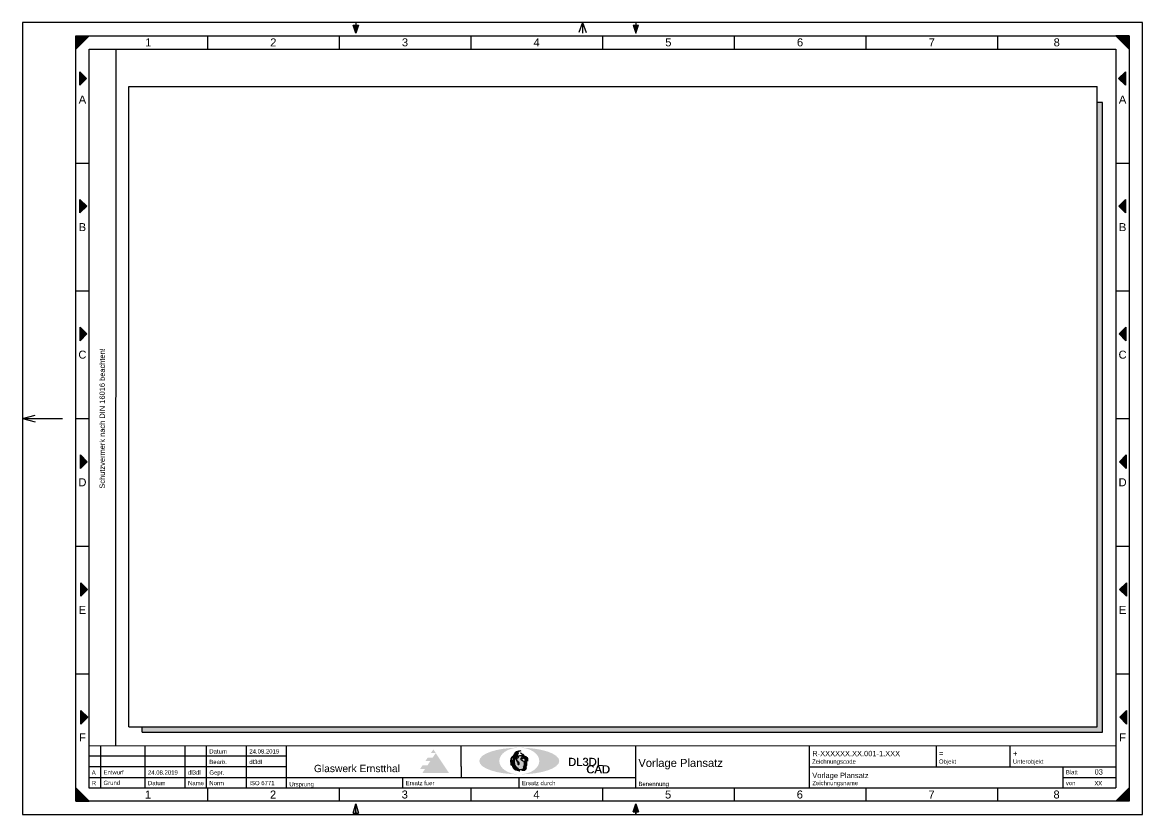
# Model space of a CAD drawing. Header units: millimetres. Extents: x 0 to 1320, y 0 to 297.
# Drawn here: x 900 to 1320, y 0 to 297 of the extents above; entities that cross this region are included whole.
import ezdxf

# ---------------------------------------------------------------- set-up
doc = ezdxf.new("R2010")
doc.units = ezdxf.units.MM
doc.layers.get('0').update_dxf_attribs({"lineweight": 25, "true_color": 0xffffff})
for name, color, linetype, true_color in [('Blattrand', 2, 'Continuous', 0xffff00), ('Dreiecke', 1, 'Continuous', 0xff0000), ('Faltung Lochung', 5, 'Continuous', 0x0000ff), ('Logo', 5, 'Continuous', 0x0000ff), ('Logo GWE1', 78, 'Continuous', 0x132600), ('Logo Text', 1, 'Continuous', 0xff0000), ('Logo_a', 1, 'Continuous', 0xff0000), ('Logo_b', 30, 'Continuous', 0xff7f00), ('Logo_c', 18, 'Continuous', 0x260000), ('pfoenix', 98, 'Continuous', 0x002600), ('PK Text Vorgabe', 1, 'Continuous', 0xff0000), ('Plankopf_elt', 5, 'Continuous', 0x0000ff), ('Rahmen Doppelt', 5, 'Continuous', 0x0000ff), ('Rahmen Raster', 5, 'Continuous', 0x0000ff), ('Rahmen Raster Text', 5, 'Continuous', 0x0000ff), ('Schutzvermerk', 5, 'Continuous', 0x0000ff), ('Zeichnung Raster', 30, 'Continuous', 0xff7f00), ('Zeichnung_Form', 30, 'Continuous', 0xff7f00)]:
    doc.layers.add(name, color=color, linetype=linetype, true_color=true_color)
doc.layers.add('PK Text ausgefuellt', color=98, linetype='Continuous', lineweight=25, true_color=0x002600)
doc.styles.add('textstyle0', font='')
doc.styles.add('textstyle10', font='')
doc.styles.add('textstyle12', font='')
doc.styles.add('textstyle14', font='')
doc.styles.add('textstyle16', font='')
doc.styles.add('textstyle176', font='')
doc.styles.add('textstyle177', font='')
doc.styles.add('textstyle179', font='')
doc.styles.add('textstyle18', font='')
doc.styles.add('textstyle182', font='')
doc.styles.add('textstyle184', font='')
doc.styles.add('textstyle185', font='')
doc.styles.add('textstyle187', font='')
doc.styles.add('textstyle189', font='')
doc.styles.add('textstyle19', font='')
doc.styles.add('textstyle190', font='')
doc.styles.add('textstyle192', font='')
doc.styles.add('textstyle195', font='')
doc.styles.add('textstyle197', font='')
doc.styles.add('textstyle199', font='')
doc.styles.add('textstyle2', font='')
doc.styles.add('textstyle201', font='')
doc.styles.add('textstyle203', font='')
doc.styles.add('textstyle205', font='')
doc.styles.add('textstyle207', font='')
doc.styles.add('textstyle209', font='')
doc.styles.add('textstyle21', font='')
doc.styles.add('textstyle211', font='')
doc.styles.add('textstyle213', font='')
doc.styles.add('textstyle215', font='')
doc.styles.add('textstyle217', font='')
doc.styles.add('textstyle219', font='')
doc.styles.add('textstyle221', font='')
doc.styles.add('textstyle223', font='')
doc.styles.add('textstyle225', font='')
doc.styles.add('textstyle227', font='')
doc.styles.add('textstyle229', font='')
doc.styles.add('textstyle23', font='')
doc.styles.add('textstyle230', font='')
doc.styles.add('textstyle232', font='')
doc.styles.add('textstyle235', font='')
doc.styles.add('textstyle237', font='')
doc.styles.add('textstyle239', font='')
doc.styles.add('textstyle241', font='')
doc.styles.add('textstyle243', font='')
doc.styles.add('textstyle245', font='')
doc.styles.add('textstyle247', font='')
doc.styles.add('textstyle249', font='')
doc.styles.add('textstyle25', font='')
doc.styles.add('textstyle27', font='')
doc.styles.add('textstyle29', font='')
doc.styles.add('textstyle31', font='')
doc.styles.add('textstyle33', font='')
doc.styles.add('textstyle35', font='')
doc.styles.add('textstyle37', font='')
doc.styles.add('textstyle39', font='')
doc.styles.add('textstyle4', font='')
doc.styles.add('textstyle41', font='')
doc.styles.add('textstyle43', font='')
doc.styles.add('textstyle45', font='')
doc.styles.add('textstyle47', font='')
doc.styles.add('textstyle49', font='')
doc.styles.add('textstyle51', font='')
doc.styles.add('textstyle53', font='')
doc.styles.add('textstyle6', font='')
doc.styles.add('textstyle8', font='')
doc.styles.get('textstyle0').set_extended_font_data('Liberation Sans')
doc.styles.get('textstyle10').set_extended_font_data('Liberation Sans')
doc.styles.get('textstyle12').set_extended_font_data('Liberation Sans')
doc.styles.get('textstyle14').set_extended_font_data('Liberation Sans')
doc.styles.get('textstyle16').set_extended_font_data('Liberation Sans')
doc.styles.get('textstyle176').set_extended_font_data('LiberationSans-Regular.ttf')
doc.styles.get('textstyle177').set_extended_font_data('LiberationSans-Regular.ttf')
doc.styles.get('textstyle179').set_extended_font_data('LiberationSans-Regular.ttf')
doc.styles.get('textstyle18').set_extended_font_data('Liberation Sans')
doc.styles.get('textstyle182').set_extended_font_data('LiberationSans-Regular.ttf')
doc.styles.get('textstyle184').set_extended_font_data('Liberation Sans')
doc.styles.get('textstyle185').set_extended_font_data('LiberationSans-Regular.ttf')
doc.styles.get('textstyle187').set_extended_font_data('LiberationSans-Regular.ttf')
doc.styles.get('textstyle189').set_extended_font_data('LiberationSans-Regular.ttf')
doc.styles.get('textstyle19').set_extended_font_data('Liberation Sans')
doc.styles.get('textstyle190').set_extended_font_data('Liberation Sans')
doc.styles.get('textstyle192').set_extended_font_data('Liberation Sans')
doc.styles.get('textstyle195').set_extended_font_data('Liberation Sans')
doc.styles.get('textstyle197').set_extended_font_data('LiberationSans-Regular.ttf')
doc.styles.get('textstyle199').set_extended_font_data('LiberationSans-Regular.ttf')
doc.styles.get('textstyle2').set_extended_font_data('Liberation Sans')
doc.styles.get('textstyle201').set_extended_font_data('LiberationSans-Regular.ttf')
doc.styles.get('textstyle203').set_extended_font_data('Liberation Sans')
doc.styles.get('textstyle205').set_extended_font_data('Liberation Sans')
doc.styles.get('textstyle207').set_extended_font_data('Liberation Sans')
doc.styles.get('textstyle209').set_extended_font_data('Liberation Sans')
doc.styles.get('textstyle21').set_extended_font_data('Liberation Sans')
doc.styles.get('textstyle211').set_extended_font_data('Liberation Sans')
doc.styles.get('textstyle213').set_extended_font_data('Liberation Sans')
doc.styles.get('textstyle215').set_extended_font_data('Liberation Sans')
doc.styles.get('textstyle217').set_extended_font_data('Liberation Sans')
doc.styles.get('textstyle219').set_extended_font_data('Liberation Sans')
doc.styles.get('textstyle221').set_extended_font_data('Liberation Sans')
doc.styles.get('textstyle223').set_extended_font_data('Liberation Sans')
doc.styles.get('textstyle225').set_extended_font_data('Liberation Sans')
doc.styles.get('textstyle227').set_extended_font_data('Liberation Sans')
doc.styles.get('textstyle229').set_extended_font_data('Liberation Sans')
doc.styles.get('textstyle23').set_extended_font_data('Liberation Sans')
doc.styles.get('textstyle230').set_extended_font_data('Liberation Sans')
doc.styles.get('textstyle232').set_extended_font_data('Liberation Sans')
doc.styles.get('textstyle235').set_extended_font_data('Liberation Sans')
doc.styles.get('textstyle237').set_extended_font_data('Liberation Sans')
doc.styles.get('textstyle239').set_extended_font_data('Liberation Sans')
doc.styles.get('textstyle241').set_extended_font_data('Liberation Sans')
doc.styles.get('textstyle243').set_extended_font_data('Liberation Sans')
doc.styles.get('textstyle245').set_extended_font_data('Liberation Sans')
doc.styles.get('textstyle247').set_extended_font_data('Liberation Sans')
doc.styles.get('textstyle249').set_extended_font_data('Liberation Sans')
doc.styles.get('textstyle25').set_extended_font_data('Liberation Sans')
doc.styles.get('textstyle27').set_extended_font_data('Liberation Sans')
doc.styles.get('textstyle29').set_extended_font_data('Liberation Sans')
doc.styles.get('textstyle31').set_extended_font_data('Liberation Sans')
doc.styles.get('textstyle33').set_extended_font_data('Liberation Sans')
doc.styles.get('textstyle35').set_extended_font_data('Liberation Sans')
doc.styles.get('textstyle37').set_extended_font_data('Liberation Sans')
doc.styles.get('textstyle39').set_extended_font_data('Liberation Sans')
doc.styles.get('textstyle4').set_extended_font_data('Liberation Sans')
doc.styles.get('textstyle41').set_extended_font_data('Liberation Sans')
doc.styles.get('textstyle43').set_extended_font_data('Liberation Sans')
doc.styles.get('textstyle45').set_extended_font_data('Liberation Sans')
doc.styles.get('textstyle47').set_extended_font_data('Liberation Sans')
doc.styles.get('textstyle49').set_extended_font_data('Liberation Sans')
doc.styles.get('textstyle51').set_extended_font_data('LiberationSans-Regular.ttf')
doc.styles.get('textstyle53').set_extended_font_data('Liberation Sans')
doc.styles.get('textstyle6').set_extended_font_data('Liberation Sans')
doc.styles.get('textstyle8').set_extended_font_data('Liberation Sans')

msp = doc.modelspace()

# ---------------------------------------------------------------- hatches: boundary and pattern name
at = {"layer": 'Dreiecke'}
for points in [[(921.47, 273.47), (924, 276), (921.47, 278.53)], [(1313.53, 278.53), (1311, 276), (1313.53, 273.47)], [(921.56, 225.56), (924.1, 228.1), (921.56, 230.63)], [(1313.63, 230.63), (1311.1, 228.1), (1313.63, 225.56)], [(921.66, 177.66), (924.19, 180.2), (921.66, 182.73)], [(1313.73, 182.73), (1311.19, 180.2), (1313.73, 177.66)], [(921.76, 129.76), (924.29, 132.3), (921.76, 134.83)], [(1313.82, 134.83), (1311.29, 132.3), (1313.82, 129.76)], [(921.85, 81.86), (924.39, 84.39), (921.85, 86.93)], [(1313.92, 86.93), (1311.39, 84.39), (1313.92, 81.86)], [(921.95, 33.96), (924.48, 36.49), (921.95, 39.03)], [(1314.02, 39.03), (1311.48, 36.49), (1314.02, 33.96)]]:
    msp.add_hatch(color=256, dxfattribs=at).paths.add_polyline_path(points)
at = {"layer": 'Faltung Lochung'}
for points in [[(1026, 296), (1025, 293), (1024, 296)], [(1129, 296), (1130, 293), (1131, 296)], [(1129, 1), (1130, 4), (1131, 1)]]:
    msp.add_hatch(color=256, dxfattribs=at).paths.add_polyline_path(points)
h = msp.add_hatch(color=256, dxfattribs=at)
h.paths.add_polyline_path([(1024, 0.5), (1025, 4), (1026, 0.5)])
h.paths.add_polyline_path([(1129, 1), (1130, 4), (1131, 1)])
at = {"layer": 'Logo GWE1', "linetype": 'Continuous', "lineweight": 25, "ltscale": 0.5, "true_color": 0x004c13}
msp.add_hatch(color=106, dxfattribs=at).paths.add_polyline_path([(1054.08, 24.43), (1053.16, 23.09), (1054.97, 23.09), (1053.84, 21.4), (1052.01, 21.4), (1051.14, 20.13), (1052.99, 20.13), (1051.9, 18.49), (1050.02, 18.49), (1049.15, 17.13), (1050.99, 17.13), (1049.96, 15.58), (1059.95, 15.58)])
at = {"layer": 'Logo_a'}
h = msp.add_hatch(color=256, dxfattribs=at)
edge = h.paths.add_edge_path()
edge.add_ellipse((1086.3, 20.09), major_axis=(12.5, 0), ratio=0.4, start_angle=0, end_angle=360)
edge = h.paths.add_edge_path()
edge.add_ellipse((1086.3, 20.09), major_axis=(10, 0), ratio=0.5, start_angle=0, end_angle=360)
at = {"layer": 'Logo_b'}
h = msp.add_hatch(color=256, dxfattribs=at)
edge = h.paths.add_edge_path()
edge.add_ellipse((1086.3, 20.09), major_axis=(10, 0), ratio=0.5, start_angle=0, end_angle=360)
edge = h.paths.add_edge_path()
edge.add_ellipse((1086.3, 20.09), major_axis=(7.5, 0), ratio=0.666667, start_angle=0, end_angle=360)
at = {"layer": 'Logo_c'}
h = msp.add_hatch(color=256, dxfattribs=at)
edge = h.paths.add_edge_path()
edge.add_ellipse((1086.3, 20.09), major_axis=(12.5, 0), ratio=0.4, start_angle=0, end_angle=360)
edge = h.paths.add_edge_path()
edge.add_ellipse((1086.3, 20.09), major_axis=(15, 0), ratio=0.333333, start_angle=0, end_angle=360)
at = {"layer": 'pfoenix'}
h = msp.add_hatch(color=256, dxfattribs=at)
edge = h.paths.add_edge_path()
edge.add_spline(control_points=[(1083.82, 21.9), (1082.49, 20.64), (1083.14, 18.52), (1083.43, 18.37)], knot_values=[0, 0, 0, 0, 1, 1, 1, 1], degree=3, periodic=0)
edge.add_spline(control_points=[(1083.43, 18.37), (1083.34, 18.45), (1082.69, 20.57), (1083.82, 21.9)], knot_values=[0, 0, 0, 0, 1, 1, 1, 1], degree=3, periodic=0)
h = msp.add_hatch(color=256, dxfattribs=at)
edge = h.paths.add_edge_path()
edge.add_spline(control_points=[(1085.63, 19.61), (1085.96, 19.4), (1085.73, 19.01), (1085.73, 19.01), (1085.73, 19.01), (1085.81, 18.81), (1086.33, 18.8), (1086.25, 19.29), (1086.15, 19.61), (1085.72, 20.04), (1085.38, 20.33), (1085.25, 20.72), (1085.51, 21.12), (1085.92, 21.39), (1086, 21.5), (1085.94, 21.64), (1085.7, 21.63), (1085.49, 21.58), (1085.31, 21.67), (1085.35, 21.97), (1085.63, 22.1), (1085.63, 22.12), (1085.63, 22.1), (1085.56, 21.98), (1085.44, 21.89), (1085.54, 21.8), (1085.86, 21.89), (1086.23, 22.09), (1086.9, 22.23), (1087.15, 22.2), (1087.18, 22.14), (1087.21, 21.92), (1087.13, 21.75), (1087.46, 21.78), (1087.69, 21.68), (1087.88, 21.48), (1087.84, 21.17), (1087.62, 20.89), (1087.53, 20.82), (1087.53, 20.82), (1087.5, 20.98), (1087.45, 21.16), (1087.25, 21.2), (1086.98, 21.15), (1086.86, 20.89), (1086.87, 20.56), (1087.11, 20.46), (1087.6, 20.29), (1087.84, 19.99)], knot_values=[0, 0, 0, 0, 1, 2, 3, 4, 5, 6, 7, 8, 9, 10, 11, 12, 13, 14, 15, 16, 17, 18, 19, 20, 21, 22, 23, 24, 25, 26, 27, 28, 29, 30, 31, 32, 33, 34, 35, 36, 37, 38, 39, 40, 41, 42, 43, 44, 45, 46, 46, 46, 46], degree=3, periodic=0)
edge.add_spline(control_points=[(1087.84, 19.99), (1088.06, 19.6), (1088.22, 19.06), (1088.13, 18.53), (1087.94, 18.06), (1087.77, 17.77), (1087.77, 17.77), (1088.34, 18.11), (1088.49, 18.69), (1088.48, 19.14), (1088.43, 19.27), (1088.6, 18.97), (1088.62, 18.44), (1088.51, 18.1), (1088.05, 17.25), (1087.56, 16.93), (1087.02, 16.78), (1086.37, 16.78), (1085.95, 16.98), (1085.95, 16.98), (1085.95, 16.98)], knot_values=[0, 0, 0, 0, 1, 2, 3, 4, 5, 6, 7, 8, 9, 10, 11, 12, 13, 14, 15, 16, 17, 18, 18, 18, 18], degree=3, periodic=0)
edge.add_spline(control_points=[(1085.95, 16.98), (1085.95, 16.98), (1085.9, 16.95), (1082.69, 20.64), (1086.02, 23.3)], knot_values=[0, 0, 0, 0, 1, 2, 2, 2, 2], degree=3, periodic=0)
edge.add_spline(control_points=[(1086.02, 23.3), (1084.56, 21.4), (1085.63, 19.61), (1085.63, 19.61), (1085.63, 19.61), (1085.63, 19.61), (1085.63, 19.61)], knot_values=[0, 0, 0, 0, 1, 2, 3, 4, 4, 4, 4], degree=3, periodic=0)
h = msp.add_hatch(color=256, dxfattribs=at)
edge = h.paths.add_edge_path()
edge.add_spline(control_points=[(1085.53, 23.35), (1083.88, 20.14), (1085.42, 16.81), (1085.41, 16.79), (1085.41, 16.79), (1083.03, 20.19), (1085.53, 23.35), (1085.53, 23.35), (1085.53, 23.35)], knot_values=[0, 0, 0, 0, 1, 2, 3, 4, 5, 6, 6, 6, 6], degree=3, periodic=0)
h = msp.add_hatch(color=256, dxfattribs=at)
edge = h.paths.add_edge_path()
edge.add_spline(control_points=[(1086.87, 23.95), (1084.67, 23.42), (1083.85, 21.3), (1083.85, 21.3)], knot_values=[0, 0, 0, 0, 1, 1, 1, 1], degree=3, periodic=0)
edge.add_spline(control_points=[(1083.85, 21.3), (1083.88, 21.46), (1084.18, 23.94), (1086.87, 23.95)], knot_values=[0, 0, 0, 0, 1, 1, 1, 1], degree=3, periodic=0)
h = msp.add_hatch(color=256, dxfattribs=at)
edge = h.paths.add_edge_path()
edge.add_spline(control_points=[(1088.34, 20.8), (1088.38, 20.53), (1088.41, 20.32), (1088.44, 19.98), (1088.44, 19.73), (1088.44, 19.73), (1088.44, 19.73), (1088.56, 20.08), (1088.56, 20.5), (1088.47, 21.24), (1088.24, 21.91), (1088.03, 22.25), (1087.47, 22.71), (1086.72, 23.04), (1086.72, 23.04), (1086.72, 23.04)], knot_values=[0, 0, 0, 0, 1, 2, 3, 4, 5, 6, 7, 8, 9, 10, 11, 12, 13, 13, 13, 13], degree=3, periodic=0)
edge.add_spline(control_points=[(1086.72, 23.04), (1087.17, 22.81), (1087.43, 22.55), (1087.7, 22.21), (1087.97, 21.85), (1088.22, 21.28), (1088.34, 20.8)], knot_values=[0, 0, 0, 0, 1, 2, 3, 4, 4, 4, 4], degree=3, periodic=0)
h = msp.add_hatch(color=256, dxfattribs=at)
edge = h.paths.add_edge_path()
edge.add_spline(control_points=[(1089.05, 19.01), (1089.03, 18.59), (1088.9, 18.03), (1088.72, 17.71), (1088.33, 17.34), (1088.1, 17.12), (1088.1, 17.12), (1088.26, 17.41), (1088.48, 17.76), (1088.61, 18.11), (1088.62, 18.44), (1088.47, 19.2)], knot_values=[0, 0, 0, 0, 1, 2, 3, 4, 5, 6, 7, 8, 9, 9, 9, 9], degree=3, periodic=0)
edge.add_spline(control_points=[(1088.47, 19.2), (1088.68, 19.31), (1088.72, 19.54), (1088.75, 20.24), (1088.71, 20.87), (1088.69, 21.21), (1088.47, 21.88), (1088.34, 21.97), (1088.72, 21.49), (1088.84, 21.16), (1088.97, 20.69), (1089.04, 20.23), (1089.07, 19.6), (1089.05, 19.01)], knot_values=[0, 0, 0, 0, 1, 2, 3, 4, 5, 6, 7, 8, 9, 10, 11, 11, 11, 11], degree=3, periodic=0)
h = msp.add_hatch(color=256, dxfattribs=at)
edge = h.paths.add_edge_path()
edge.add_spline(control_points=[(1089.35, 19.97), (1089.34, 20.41), (1089.28, 20.7), (1089.21, 21.03), (1089.08, 21.3), (1088.78, 21.72), (1088.78, 21.72), (1088.78, 21.72)], knot_values=[0, 0, 0, 0, 1, 2, 3, 4, 5, 5, 5, 5], degree=3, periodic=0)
edge.add_spline(control_points=[(1088.78, 21.72), (1089.48, 21.38), (1089.35, 19.97), (1089.35, 19.97), (1089.35, 19.97)], knot_values=[0, 0, 0, 0, 1, 2, 2, 2, 2], degree=3, periodic=0)
h = msp.add_hatch(color=256, dxfattribs=at)
edge = h.paths.add_edge_path()
edge.add_spline(control_points=[(1083.67, 20.57), (1083.75, 17.43), (1086.48, 16.35), (1086.48, 16.35), (1086.48, 16.35), (1083.41, 17.11), (1083.69, 20.53), (1083.69, 20.53), (1083.67, 20.57)], knot_values=[0, 0, 0, 0, 1, 2, 3, 4, 5, 6, 6, 6, 6], degree=3, periodic=0)
h = msp.add_hatch(color=256, dxfattribs=at)
edge = h.paths.add_edge_path()
edge.add_spline(control_points=[(1087.35, 16.64), (1087.65, 16.52), (1088.14, 16.51), (1088.41, 16.59), (1088.66, 16.86), (1088.81, 17.24), (1088.83, 17.52), (1088.86, 17.64), (1088.86, 17.64), (1088.86, 17.64), (1088.76, 17.39), (1088.68, 17.31), (1088.48, 17.06), (1088.27, 16.92), (1088.07, 16.83), (1087.76, 16.73), (1087.46, 16.71), (1087.35, 16.71), (1087.24, 16.72), (1087.24, 16.71), (1087.24, 16.71), (1087.3, 16.66), (1087.35, 16.64), (1087.35, 16.64), (1087.35, 16.64)], knot_values=[0, 0, 0, 0, 1, 2, 3, 4, 5, 6, 7, 8, 9, 10, 11, 12, 13, 14, 15, 16, 17, 18, 19, 20, 21, 22, 22, 22, 22], degree=3, periodic=0)
at = {"layer": 'Rahmen Raster Text'}
for points in [[(920, 292), (920, 287), (925, 292)], [(1315, 292), (1310, 292), (1315, 287)], [(920, 5), (925, 5), (920, 10)], [(920, 5), (925, 5), (920, 10)], [(1315, 5), (1315, 10), (1310, 5)], [(1315, 5), (1315, 10), (1310, 5)]]:
    msp.add_hatch(color=256, dxfattribs=at).paths.add_polyline_path(points)
at = {"layer": 'Zeichnung_Form', "linetype": 'BYBLOCK'}
h = msp.add_hatch(color=256, dxfattribs=at)
edge = h.paths.add_edge_path()
h.paths.add_polyline_path([(1304.92, 30.96), (1305, 267), (1303, 267), (1302.92, 32.96), (944.92, 32.96), (944.92, 30.96)])

# ---------------------------------------------------------------- linework, layer by layer
at = {"layer": 'Blattrand'}
for p, q in [((1320, 297), (900, 297)), ((900, 297), (900, 0)), ((1320, 0), (1320, 297)), ((900, 0), (1320, 0))]:
    msp.add_line(p, q, dxfattribs=at)
at = {"layer": 'Dreiecke'}
for p, q in [((921.47, 273.47), (921.47, 278.53)), ((924, 276), (921.47, 278.53)), ((1313.53, 278.53), (1311, 276)), ((1313.53, 278.53), (1313.53, 273.47)), ((921.47, 273.47), (924, 276)), ((1311, 276), (1313.53, 273.47)), ((921.56, 225.56), (921.56, 230.63)), ((924.1, 228.1), (921.56, 230.63)), ((921.56, 225.56), (924.1, 228.1)), ((1313.63, 230.63), (1311.1, 228.1)), ((1311.1, 228.1), (1313.63, 225.56)), ((1313.63, 230.63), (1313.63, 225.56)), ((921.66, 177.66), (921.66, 182.73)), ((924.19, 180.2), (921.66, 182.73)), ((1313.73, 182.73), (1311.19, 180.2)), ((1313.73, 182.73), (1313.73, 177.66)), ((921.66, 177.66), (924.19, 180.2)), ((1311.19, 180.2), (1313.73, 177.66)), ((921.76, 129.76), (921.76, 134.83)), ((924.29, 132.3), (921.76, 134.83)), ((1313.82, 134.83), (1311.29, 132.3)), ((1313.82, 134.83), (1313.82, 129.76)), ((921.76, 129.76), (924.29, 132.3)), ((1311.29, 132.3), (1313.82, 129.76)), ((921.85, 81.86), (921.85, 86.93)), ((924.39, 84.39), (921.85, 86.93)), ((921.85, 81.86), (924.39, 84.39)), ((1313.92, 86.93), (1311.39, 84.39)), ((1311.39, 84.39), (1313.92, 81.86)), ((1313.92, 86.93), (1313.92, 81.86)), ((921.95, 33.96), (921.95, 39.03)), ((924.48, 36.49), (921.95, 39.03)), ((1314.02, 39.03), (1311.48, 36.49)), ((1314.02, 39.03), (1314.02, 33.96)), ((921.95, 33.96), (924.48, 36.49)), ((1311.48, 36.49), (1314.02, 33.96))]:
    msp.add_line(p, q, dxfattribs=at)
at = {"layer": 'Faltung Lochung'}
for p, q in [((1024, 296), (1026, 296)), ((1025, 293), (1024, 296)), ((1025, 297), (1025, 293)), ((1025, 297), (1025, 296)), ((1026, 296), (1025, 293)), ((1110, 297), (1108.63, 293.24)), ((1110, 297), (1110, 293)), ((1110, 297), (1111.37, 293.24)), ((1129, 296), (1131, 296)), ((1129, 296), (1130, 293)), ((1130, 297), (1130, 293)), ((1130, 297), (1130, 296)), ((1130, 293), (1131, 296)), ((900, 148.5), (904.83, 149.79)), ((900, 148.5), (915, 148.5)), ((900, 148.5), (904.83, 147.21)), ((1024, 0.5), (1025, 4)), ((1024, 0.5), (1026, 0.5)), ((1025, 0), (1025, 4)), ((1025, 4), (1026, 0.5)), ((1025, 1), (1025, 0)), ((1129, 1), (1130, 4)), ((1129, 1), (1131, 1)), ((1130, 0), (1130, 4)), ((1130, 4), (1131, 1)), ((1130, 1), (1130, 0))]:
    msp.add_line(p, q, dxfattribs=at)
at = {"layer": 'pfoenix'}
for points in [[(1083.82, 21.9), (1082.49, 20.64), (1083.14, 18.52), (1083.43, 18.37)], [(1086.02, 23.3), (1082.69, 20.64), (1085.9, 16.95), (1085.95, 16.98), (1085.95, 16.98)], [(1083.82, 21.9), (1082.69, 20.57), (1083.34, 18.45), (1083.43, 18.37)], [(1085.53, 23.35), (1083.88, 20.14), (1085.42, 16.81), (1085.41, 16.79), (1085.41, 16.79), (1083.03, 20.19), (1085.53, 23.35), (1085.53, 23.35), (1085.53, 23.35)], [(1086.87, 23.95), (1084.18, 23.94), (1083.88, 21.46), (1083.85, 21.3)], [(1086.87, 23.95), (1084.67, 23.42), (1083.85, 21.3), (1083.85, 21.3)], [(1086.02, 23.3), (1084.56, 21.4), (1085.63, 19.61), (1085.63, 19.61), (1085.63, 19.61), (1085.63, 19.61), (1085.63, 19.61)], [(1085.63, 19.61), (1085.96, 19.4), (1085.73, 19.01), (1085.73, 19.01), (1085.73, 19.01), (1085.81, 18.81), (1086.33, 18.8), (1086.25, 19.29), (1086.15, 19.61), (1085.72, 20.04), (1085.38, 20.33), (1085.25, 20.72), (1085.51, 21.12), (1085.92, 21.39), (1086, 21.5), (1085.94, 21.64), (1085.7, 21.63), (1085.49, 21.58), (1085.31, 21.67), (1085.35, 21.97), (1085.63, 22.1), (1085.63, 22.12), (1085.63, 22.1), (1085.56, 21.98), (1085.44, 21.89), (1085.54, 21.8), (1085.86, 21.89), (1086.23, 22.09), (1086.9, 22.23), (1087.15, 22.2), (1087.18, 22.14), (1087.21, 21.92), (1087.13, 21.75), (1087.46, 21.78), (1087.69, 21.68), (1087.88, 21.48), (1087.84, 21.17), (1087.62, 20.89), (1087.53, 20.82), (1087.53, 20.82), (1087.5, 20.98), (1087.45, 21.16), (1087.25, 21.2), (1086.98, 21.15), (1086.86, 20.89), (1086.87, 20.56), (1087.11, 20.46), (1087.6, 20.29), (1087.84, 19.99)], [(1086.72, 23.04), (1087.17, 22.81), (1087.43, 22.55), (1087.7, 22.21), (1087.97, 21.85), (1088.22, 21.28), (1088.34, 20.8)], [(1088.34, 20.8), (1088.38, 20.53), (1088.41, 20.32), (1088.44, 19.98), (1088.44, 19.73), (1088.44, 19.73), (1088.44, 19.73), (1088.56, 20.08), (1088.56, 20.5), (1088.47, 21.24), (1088.24, 21.91), (1088.03, 22.25), (1087.47, 22.71), (1086.72, 23.04), (1086.72, 23.04), (1086.72, 23.04)], [(1088.47, 19.2), (1088.68, 19.31), (1088.72, 19.54), (1088.75, 20.24), (1088.71, 20.87), (1088.69, 21.21), (1088.47, 21.88), (1088.34, 21.97), (1088.72, 21.49), (1088.84, 21.16), (1088.97, 20.69), (1089.04, 20.23), (1089.07, 19.6), (1089.05, 19.01)], [(1088.78, 21.72), (1089.48, 21.38), (1089.35, 19.97), (1089.35, 19.97), (1089.35, 19.97)], [(1089.35, 19.97), (1089.34, 20.41), (1089.28, 20.7), (1089.21, 21.03), (1089.08, 21.3), (1088.78, 21.72), (1088.78, 21.72), (1088.78, 21.72)], [(1083.67, 20.57), (1083.75, 17.43), (1086.48, 16.35), (1086.48, 16.35), (1086.48, 16.35), (1083.41, 17.11), (1083.69, 20.53), (1083.69, 20.53), (1083.67, 20.57)], [(1087.84, 19.99), (1088.06, 19.6), (1088.22, 19.06), (1088.13, 18.53), (1087.94, 18.06), (1087.77, 17.77), (1087.77, 17.77), (1088.34, 18.11), (1088.49, 18.69), (1088.48, 19.14), (1088.43, 19.27), (1088.6, 18.97), (1088.62, 18.44), (1088.51, 18.1), (1088.05, 17.25), (1087.56, 16.93), (1087.02, 16.78), (1086.37, 16.78), (1085.95, 16.98), (1085.95, 16.98), (1085.95, 16.98)], [(1087.35, 16.64), (1087.65, 16.52), (1088.14, 16.51), (1088.41, 16.59), (1088.66, 16.86), (1088.81, 17.24), (1088.83, 17.52), (1088.86, 17.64), (1088.86, 17.64), (1088.86, 17.64), (1088.76, 17.39), (1088.68, 17.31), (1088.48, 17.06), (1088.27, 16.92), (1088.07, 16.83), (1087.76, 16.73), (1087.46, 16.71), (1087.35, 16.71), (1087.24, 16.72), (1087.24, 16.71), (1087.24, 16.71), (1087.3, 16.66), (1087.35, 16.64), (1087.35, 16.64), (1087.35, 16.64)], [(1089.05, 19.01), (1089.03, 18.59), (1088.9, 18.03), (1088.72, 17.71), (1088.33, 17.34), (1088.1, 17.12), (1088.1, 17.12), (1088.26, 17.41), (1088.48, 17.76), (1088.61, 18.11), (1088.62, 18.44), (1088.47, 19.2)]]:
    msp.add_open_spline(points, degree=3, dxfattribs=at)
at = {"layer": 'Plankopf_elt'}
for p, q in [((925, 21.96), (925, 25.96)), ((925, 25.96), (1310, 25.84)), ((929.4, 22.07), (929.4, 25.91)), ((946.08, 22), (946.08, 25.84)), ((961.08, 22), (961.08, 25.84)), ((969.08, 22), (969.08, 25.84)), ((984.08, 22), (984.08, 25.84)), ((999.08, 22), (999.08, 25.84)), ((1064.53, 22), (1064.53, 25.84)), ((1129.95, 21.88), (1129.95, 25.84)), ((1195.16, 21.88), (1195.16, 25.84)), ((1242.68, 17.92), (1242.68, 25.84)), ((1270.4, 17.92), (1270.4, 25.84)), ((1310, 25.84), (1310, 10)), ((925, 22), (999.08, 22)), ((925, 17.96), (925, 21.96)), ((929.4, 18.07), (929.4, 22.07)), ((946.08, 18), (946.08, 22)), ((961.08, 18), (961.08, 22)), ((969.08, 18), (969.08, 22)), ((984.08, 18), (984.08, 22)), ((999.08, 18), (999.08, 22)), ((1064.53, 18), (1064.53, 22)), ((1129.95, 17.92), (1129.95, 21.88)), ((1195.16, 17.92), (1195.16, 21.88)), ((925, 18), (999.08, 18)), ((925, 13.96), (925, 17.96)), ((929.4, 14.07), (929.4, 18.07)), ((946.08, 14), (946.08, 18)), ((961.08, 14), (961.08, 18)), ((969.08, 14), (969.08, 18)), ((984.08, 14), (984.08, 18)), ((999.08, 14), (999.08, 18)), ((1064.53, 18), (1064.53, 14)), ((1129.95, 13.96), (1129.95, 17.92)), ((1195.16, 13.96), (1195.16, 17.92)), ((1195.16, 17.92), (1310, 17.92)), ((1290.2, 13.96), (1290.2, 17.92)), ((925, 9.96), (925, 13.96)), ((925, 13.96), (1129.95, 13.96)), ((929.4, 10.07), (929.4, 14.07)), ((946.08, 10), (946.08, 14)), ((961.08, 10), (961.08, 14)), ((969.08, 10), (969.08, 14)), ((984.08, 10), (984.08, 14)), ((999.08, 10), (999.08, 14)), ((1042.68, 10), (1042.68, 14)), ((1086.31, 10), (1086.31, 13.96)), ((1129.95, 10), (1129.95, 13.96)), ((1195.16, 10), (1195.16, 13.96)), ((1290.2, 10), (1290.2, 13.96)), ((1290.2, 13.96), (1310, 13.96)), ((925, 10), (927.5, 10)), ((925, 10), (946.08, 10)), ((946.08, 10), (961.08, 10)), ((961.08, 10), (969.08, 10)), ((969.08, 10), (984.08, 10)), ((984.08, 10), (999.08, 10)), ((999.05, 10), (1042.68, 10)), ((1042.68, 10), (1086.31, 10)), ((1086.31, 10), (1129.95, 10)), ((1129.95, 10), (1195.16, 10)), ((1195.16, 10), (1290.2, 10)), ((1290.2, 10), (1310, 10))]:
    msp.add_line(p, q, dxfattribs=at)
at = {"layer": 'Rahmen Doppelt'}
for p, q in [((920, 292), (1315, 292)), ((920, 5), (920, 292)), ((1315, 292), (1315, 5)), ((925, 287), (1310, 287)), ((925, 25.96), (925, 287)), ((1310, 287), (1310, 25.84)), ((1315, 5), (920, 5))]:
    msp.add_line(p, q, dxfattribs=at)
at = {"layer": 'Rahmen Raster'}
for p, q in [((969.38, 292), (969.38, 287)), ((1018.75, 292), (1018.75, 287)), ((1068.12, 292), (1068.12, 287)), ((1117.5, 292), (1117.5, 287)), ((1166.88, 292), (1166.88, 287)), ((1216.25, 292), (1216.25, 287)), ((1265.62, 292), (1265.62, 287)), ((920, 244.17), (925, 244.17)), ((1310, 244.17), (1315, 244.17)), ((920, 196.33), (925, 196.33)), ((1310, 196.33), (1315, 196.33)), ((920, 148.5), (925, 148.5)), ((1310, 148.5), (1315, 148.5)), ((920, 100.67), (925, 100.67)), ((1310, 100.67), (1315, 100.67)), ((920, 52.83), (925, 52.83)), ((1310, 52.83), (1315, 52.83)), ((969.38, 10), (969.38, 5)), ((1018.75, 10), (1018.75, 5)), ((1068.12, 10), (1068.12, 5)), ((1117.5, 10), (1117.5, 5)), ((1166.88, 10), (1166.88, 5)), ((1216.25, 10), (1216.25, 5)), ((1265.62, 10), (1265.62, 5))]:
    msp.add_line(p, q, dxfattribs=at)
at = {"layer": 'Rahmen Raster Text'}
for p, q in [((920, 292), (920, 287)), ((920, 292), (925, 292)), ((925, 292), (920, 287)), ((1315, 292), (1310, 292)), ((1315, 287), (1310, 292)), ((1315, 292), (1315, 287)), ((920, 5), (920, 10)), ((920, 5), (920, 10)), ((920, 10), (925, 5)), ((920, 10), (925, 5)), ((1310, 5), (1315, 10)), ((1310, 5), (1315, 10)), ((1315, 5), (1315, 10)), ((1315, 5), (1315, 10)), ((920, 5), (925, 5)), ((920, 5), (925, 5)), ((1315, 5), (1310, 5)), ((1315, 5), (1310, 5))]:
    msp.add_line(p, q, dxfattribs=at)
at = {"layer": 'Schutzvermerk'}
msp.add_line((935, 287), (934.92, 25.96), dxfattribs=at)
at = {"layer": 'Zeichnung Raster', "linetype": 'BYBLOCK'}
msp.add_line((934.92, 25.96), (934.92, 25.96), dxfattribs=at)
at = {"layer": 'Zeichnung_Form', "linetype": 'BYBLOCK'}
for p, q in [((939.92, 265.46), (939.92, 272.96)), ((939.92, 272.96), (1302.92, 272.96)), ((1303, 267), (1302.92, 272.96)), ((939.92, 257.96), (939.92, 265.46)), ((1302.92, 32.96), (1303, 267)), ((1305, 267), (1303, 267)), ((1304.92, 30.96), (1305, 267)), ((939.92, 250.46), (939.92, 257.96)), ((939.92, 242.96), (939.92, 250.46)), ((939.92, 235.46), (939.92, 242.96)), ((939.92, 227.96), (939.92, 235.46)), ((939.92, 220.46), (939.92, 227.96)), ((939.92, 212.96), (939.92, 220.46)), ((939.92, 205.46), (939.92, 212.96)), ((939.92, 197.96), (939.92, 205.46)), ((939.92, 190.46), (939.92, 197.96)), ((939.92, 182.96), (939.92, 190.46)), ((939.92, 175.46), (939.92, 182.96)), ((939.92, 167.96), (939.92, 175.46)), ((939.92, 160.46), (939.92, 167.96)), ((939.92, 152.96), (939.92, 160.46)), ((939.92, 145.46), (939.92, 152.96)), ((939.92, 137.96), (939.92, 145.46)), ((939.92, 130.46), (939.92, 137.96)), ((939.92, 122.96), (939.92, 130.46)), ((939.92, 115.46), (939.92, 122.96)), ((939.92, 107.96), (939.92, 115.46)), ((939.92, 100.46), (939.92, 107.96)), ((939.92, 92.96), (939.92, 100.46)), ((939.92, 85.46), (939.92, 92.96)), ((939.92, 77.96), (939.92, 85.46)), ((939.92, 70.46), (939.92, 77.96)), ((939.92, 62.96), (939.92, 70.46)), ((939.92, 55.46), (939.92, 62.96)), ((939.92, 47.96), (939.92, 55.46)), ((939.92, 40.46), (939.92, 47.96)), ((939.92, 32.96), (939.92, 40.46)), ((939.92, 32.96), (944.92, 32.96)), ((944.92, 30.96), (944.92, 32.96)), ((944.92, 32.96), (1302.92, 32.96)), ((944.92, 30.96), (1304.92, 30.96))]:
    msp.add_line(p, q, dxfattribs=at)

# ---------------------------------------------------------------- texts
at = {"color": 106, "linetype": 'Continuous', "lineweight": 25, "ltscale": 0.5, "true_color": 0x004c13, "insert": (1009.3, 18.67), "char_height": 2.75, "width": 34.1413, "attachment_point": 1, "style": 'textstyle184'}
msp.add_mtext('{Glaswerk Ernstthal}', dxfattribs=at)
at = {"layer": 'Logo', "linetype": 'BYBLOCK'}
for s, style, p in [('DL3DL', 'textstyle179', (1104.68, 18.22)), ('CAD', 'textstyle185', (1111.54, 15.45))]:
    msp.add_text(s, height=3, dxfattribs=dict(at, style=style)).set_placement(p)
at = {"layer": 'Logo Text', "linetype": 'BYBLOCK'}
for s, style, p in [('DL3DL', 'textstyle182', (1104.58, 18.29)), ('CAD', 'textstyle177', (1111.39, 15.49))]:
    msp.add_text(s, height=3, dxfattribs=dict(at, style=style)).set_placement(p)
at = {"layer": 'PK Text ausgefuellt'}
for s, insert, char_height, attachment_point, style in [('24.08.2019', (985.08, 22.88), 1.6, 7, 'textstyle215'), ('Vorlage Plansatz', (1130.95, 18.92), 3, 4, 'textstyle207'), ('R-XXXXXX.XX.001-1.XXX', (1196.16, 22.88), 2, 4, 'textstyle201'), ('=', (1243.69, 22.88), 2, 4, 'textstyle197'), ('+', (1271.44, 22.88), 2, 4, 'textstyle199'), ('dl3dl', (985.08, 18.92), 1.6, 7, 'textstyle229'), ('03', (1302, 16), 2, 4, 'textstyle176'), ('A', (926, 14.96), 1.6, 7, 'textstyle217'), ('Entwurf', (930.4, 15.03), 1.6, 7, 'textstyle219'), ('24.08.2019', (947.08, 14.96), 1.6, 7, 'textstyle213'), ('dl3dl', (962.08, 14.96), 1.6, 7, 'textstyle230'), ('ISO 6771', (985.08, 11), 1.6, 7, 'textstyle232'), ('Vorlage Plansatz', (1196.15, 14.39), 2, 4, 'textstyle203'), ('xx', (1302, 12), 2, 4, 'textstyle187')]:
    msp.add_mtext(s, dxfattribs=dict(at, insert=insert, char_height=char_height, attachment_point=attachment_point, style=style))
at = {"layer": 'PK Text Vorgabe', "char_height": 1.6}
for s, insert, attachment_point, style in [('Datum', (970.08, 22.88), 7, 'textstyle237'), ('Bearb.', (970.08, 18.92), 7, 'textstyle235'), ('Zeichnungscode', (1196.1, 20.69), 1, 'textstyle190'), ('Objekt', (1243.63, 20.69), 1, 'textstyle192'), ('Unterobjekt', (1271.38, 20.69), 1, 'textstyle209'), ('R', (926.01, 12.63), 1, 'textstyle249'), ('Grund', (930.41, 12.7), 1, 'textstyle247'), ('Datum', (947.09, 12.63), 1, 'textstyle243'), ('Name', (962.09, 12.63), 1, 'textstyle245'), ('Gepr.', (970.09, 14.48), 7, 'textstyle241'), ('Norm', (970.09, 12.63), 1, 'textstyle239'), ('Ersatz fuer', (1043.69, 12.63), 1, 'textstyle221'), ('Ersatz durch', (1087.3, 12.63), 1, 'textstyle227'), ('Zeichnungsname', (1196.17, 12.63), 1, 'textstyle195'), ('Blatt', (1291.23, 16.7), 1, 'textstyle211'), ('Ursprung', (1000.08, 12.17), 1, 'textstyle223'), ('Benennung', (1130.98, 12.29), 1, 'textstyle225'), ('von', (1291.21, 12.63), 1, 'textstyle205')]:
    msp.add_mtext(s, dxfattribs=dict(at, insert=insert, attachment_point=attachment_point, style=style))
at = {"layer": 'Rahmen Raster Text', "char_height": 3, "attachment_point": 5}
for s, insert, style in [('1', (947.19, 289.5), 'textstyle53'), ('2', (994.06, 289.5), 'textstyle33'), ('3', (1043.44, 289.5), 'textstyle29'), ('4', (1092.81, 289.5), 'textstyle25'), ('5', (1142.19, 289.5), 'textstyle21'), ('6', (1191.56, 289.5), 'textstyle49'), ('7', (1240.94, 289.5), 'textstyle45'), ('8', (1287.81, 289.5), 'textstyle39'), ('A', (922.5, 268.08), 'textstyle37'), ('A', (1312.5, 268.08), 'textstyle35'), ('B', (922.5, 220.25), 'textstyle14'), ('B', (1312.5, 220.25), 'textstyle12'), ('C', (922.5, 172.42), 'textstyle10'), ('C', (1312.5, 172.42), 'textstyle8'), ('D', (922.5, 124.58), 'textstyle6'), ('D', (1312.5, 124.58), 'textstyle4'), ('E', (922.5, 76.75), 'textstyle2'), ('E', (1312.5, 76.75), 'textstyle0'), ('F', (922.5, 28.92), 'textstyle18'), ('F', (1312.5, 28.92), 'textstyle16'), ('1', (947.11, 7.51), 'textstyle51'), ('2', (993.99, 7.51), 'textstyle31'), ('3', (1043.36, 7.51), 'textstyle27'), ('4', (1092.74, 7.51), 'textstyle23'), ('5', (1142.11, 7.51), 'textstyle19'), ('6', (1191.49, 7.51), 'textstyle47'), ('7', (1240.86, 7.51), 'textstyle43'), ('8', (1287.74, 7.51), 'textstyle41')]:
    msp.add_mtext(s, dxfattribs=dict(at, insert=insert, style=style))
at = {"layer": 'Schutzvermerk', "insert": (928.92, 148.53), "char_height": 2, "attachment_point": 2, "rotation": 90, "style": 'textstyle189'}
msp.add_mtext('Schutzvermerk nach DIN 16016 beachten!', dxfattribs=at)

doc.saveas('drawing.dxf')
